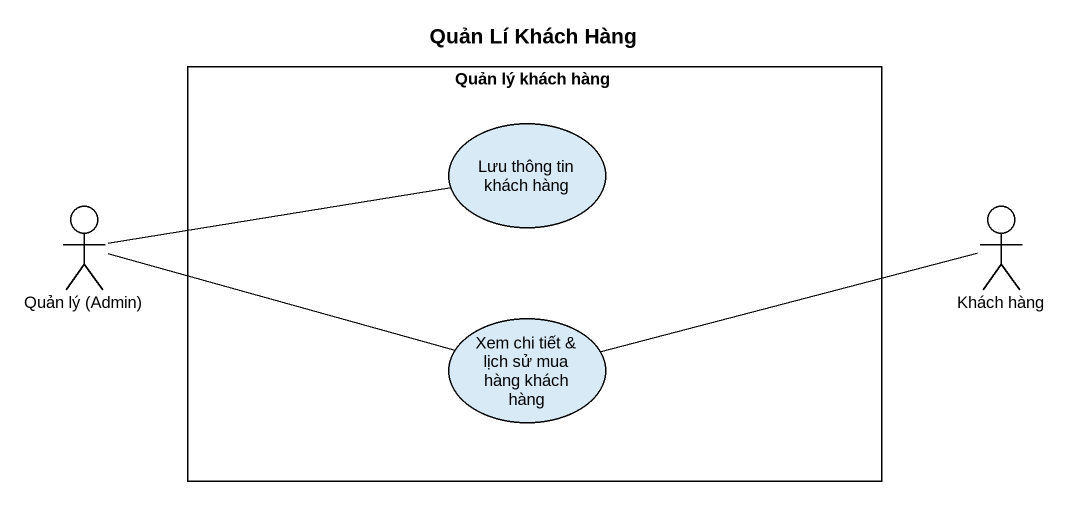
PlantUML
@startuml
title Quản Lí Khách Hàng
rectangle "Quản lý khách hàng" as Quản_lý_khách_hàng {
  usecase "Lưu thông tin khách hàng" as Lưu_thông_tin_khách_hàng
  usecase "Xem chi tiết & lịch sử mua hàng khách hàng" as Xem_chi_tiết_lịch_sử_mua
}
actor "Quản lý (Admin)" as Quản_lý_Admin
actor "Khách hàng" as Khách_hàng
Quản_lý_Admin -right- Lưu_thông_tin_khách_hàng
Quản_lý_Admin -right- Xem_chi_tiết_lịch_sử_mua
Khách_hàng -left- Xem_chi_tiết_lịch_sử_mua
@enduml
